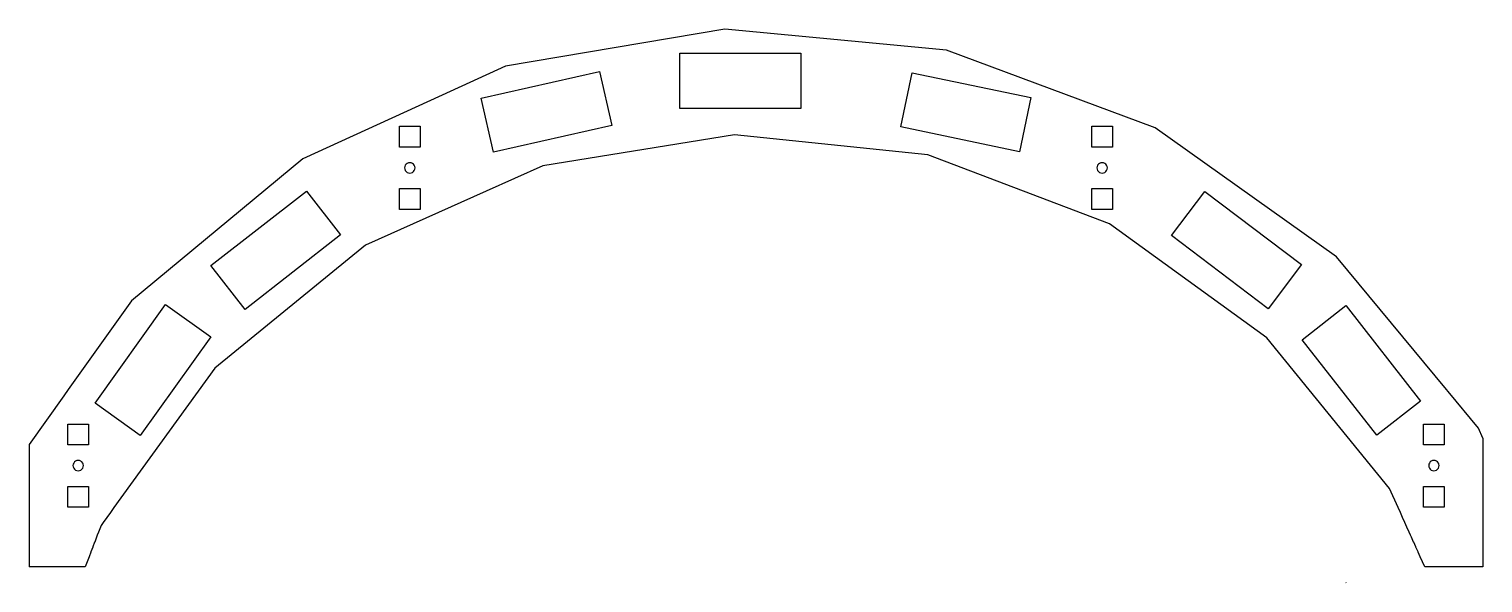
# Model space of a CAD drawing. Header units: metres. Extents: x -1012 to 1988, y -1326 to 674.
# Drawn here: x 116.1 to 536.1, y -259 to -99.1 of the extents above; entities that cross this region are included whole.
import ezdxf

# ---------------------------------------------------------------- set-up
doc = ezdxf.new("R2010")
doc.units = ezdxf.units.M

msp = doc.modelspace()

# ---------------------------------------------------------------- linework, layer by layer
at = {"layer": 'Layer0'}
for p, q in [((317.12, -99.07), (253.71, -109.78)), ((381.14, -105.14), (317.12, -99.07)), ((304.1, -122), (304.1, -106)), ((304.1, -106), (339.1, -106)), ((339.1, -106), (339.1, -122)), ((441.42, -127.56), (381.14, -105.14)), ((253.71, -109.78), (235.41, -118.16)), ((246.74, -119.06), (280.89, -111.36)), ((280.89, -111.36), (284.41, -126.97)), ((367.93, -127.34), (371.2, -111.68)), ((371.2, -111.68), (405.46, -118.83)), ((235.41, -118.16), (195.23, -136.54)), ((250.26, -134.67), (246.74, -119.06)), ((405.46, -118.83), (402.19, -134.49)), ((339.1, -122), (304.1, -122)), ((223.1, -133.16), (223.1, -127.16)), ((223.1, -127.16), (229.1, -127.16)), ((229.1, -127.16), (229.1, -133.16)), ((284.41, -126.97), (250.26, -134.67)), ((319.92, -129.65), (264.51, -138.57)), ((375.75, -135.37), (319.92, -129.65)), ((402.19, -134.49), (367.93, -127.34)), ((423.1, -133.16), (423.1, -127.16)), ((423.1, -127.16), (429.1, -127.16)), ((429.1, -127.16), (429.1, -133.16)), ((493.83, -164.83), (441.42, -127.56)), ((229.1, -133.16), (223.1, -133.16)), ((429.1, -133.16), (423.1, -133.16)), ((195.23, -136.54), (145.67, -177.53)), ((224.8, -138.41), (224.65, -138.77)), ((225.04, -138.1), (224.8, -138.41)), ((225.35, -137.86), (225.04, -138.1)), ((225.72, -137.71), (225.35, -137.86)), ((226.1, -137.66), (225.72, -137.71)), ((226.49, -137.71), (226.1, -137.66)), ((226.85, -137.86), (226.49, -137.71)), ((227.16, -138.1), (226.85, -137.86)), ((227.4, -138.41), (227.16, -138.1)), ((227.48, -138.59), (227.4, -138.41)), ((227.55, -138.77), (227.48, -138.59)), ((264.51, -138.57), (248.11, -145.92)), ((428.2, -155.35), (375.75, -135.37)), ((424.73, -138.59), (424.65, -138.77)), ((424.8, -138.41), (424.73, -138.59)), ((425.04, -138.1), (424.8, -138.41)), ((425.35, -137.86), (425.04, -138.1)), ((425.72, -137.71), (425.35, -137.86)), ((426.1, -137.66), (425.72, -137.71)), ((426.49, -137.71), (426.1, -137.66)), ((426.85, -137.86), (426.49, -137.71)), ((427.16, -138.1), (426.85, -137.86)), ((427.4, -138.41), (427.16, -138.1)), ((427.55, -138.77), (427.4, -138.41)), ((224.65, -138.77), (224.6, -139.16)), ((224.6, -139.16), (224.65, -139.55)), ((224.65, -139.55), (224.73, -139.73)), ((224.73, -139.73), (224.8, -139.91)), ((224.8, -139.91), (225.04, -140.22)), ((225.04, -140.22), (225.35, -140.46)), ((225.35, -140.46), (225.72, -140.61)), ((225.72, -140.61), (226.1, -140.66)), ((226.1, -140.66), (226.49, -140.61)), ((226.49, -140.61), (226.85, -140.46)), ((226.85, -140.46), (227.16, -140.22)), ((227.16, -140.22), (227.4, -139.91)), ((227.4, -139.91), (227.55, -139.55)), ((227.6, -139.16), (227.55, -138.77)), ((227.55, -139.55), (227.6, -139.16)), ((424.65, -138.77), (424.6, -139.16)), ((424.6, -139.16), (424.65, -139.55)), ((424.65, -139.55), (424.8, -139.91)), ((424.8, -139.91), (425.04, -140.22)), ((425.04, -140.22), (425.35, -140.46)), ((425.35, -140.46), (425.72, -140.61)), ((425.72, -140.61), (426.1, -140.66)), ((426.1, -140.66), (426.49, -140.61)), ((426.49, -140.61), (426.85, -140.46)), ((426.85, -140.46), (427.16, -140.22)), ((427.16, -140.22), (427.4, -139.91)), ((427.4, -139.91), (427.48, -139.73)), ((427.48, -139.73), (427.55, -139.55)), ((427.6, -139.16), (427.55, -138.77)), ((427.55, -139.55), (427.6, -139.16)), ((168.66, -167.4), (196.28, -145.9)), ((196.28, -145.9), (206.11, -158.53)), ((248.11, -145.92), (213.29, -161.53)), ((223.1, -145.16), (229.1, -145.16)), ((223.1, -151.16), (223.1, -145.16)), ((229.1, -145.16), (229.1, -151.16)), ((423.1, -145.16), (429.1, -145.16)), ((423.1, -151.16), (423.1, -145.16)), ((429.1, -145.16), (429.1, -151.16)), ((446.11, -158.74), (455.76, -145.98)), ((455.76, -145.98), (483.68, -167.09)), ((229.1, -151.16), (223.1, -151.16)), ((429.1, -151.16), (423.1, -151.16)), ((473.7, -188.22), (428.2, -155.35)), ((206.11, -158.53), (178.49, -180.03)), ((474.02, -179.85), (446.11, -158.74)), ((213.29, -161.53), (169.77, -196.97)), ((178.49, -180.03), (168.66, -167.4)), ((483.68, -167.09), (474.02, -179.85)), ((525.58, -203.22), (493.83, -164.83)), ((145.67, -177.53), (127.41, -203.21)), ((135.18, -207.13), (155.56, -178.67)), ((155.56, -178.67), (168.57, -187.99)), ((483.87, -188.81), (496.48, -178.96)), ((496.55, -179.05), (496.48, -178.96)), ((496.55, -179.05), (518.03, -206.54)), ((168.57, -187.99), (148.19, -216.44)), ((509.13, -231.75), (473.7, -188.22)), ((505.42, -216.39), (483.87, -188.81)), ((169.77, -196.97), (140.62, -237.3)), ((126.16, -204.97), (116.11, -219.11)), ((127.41, -203.21), (126.16, -204.97)), ((526.05, -203.78), (525.58, -203.22)), ((534.81, -214.39), (526.05, -203.78)), ((148.19, -216.44), (135.18, -207.13)), ((518.03, -206.54), (505.42, -216.39)), ((127.29, -219.17), (127.29, -213.17)), ((127.29, -213.17), (133.29, -213.17)), ((133.29, -213.17), (133.29, -219.17)), ((518.94, -213.17), (524.94, -213.17)), ((518.94, -219.17), (518.94, -213.17)), ((524.94, -213.17), (524.94, -219.17)), ((536.1, -217.2), (534.81, -214.39)), ((536.1, -217.2), (536.1, -254.4)), ((116.11, -219.11), (116.11, -254.4)), ((133.29, -219.17), (127.29, -219.17)), ((524.94, -219.17), (518.94, -219.17)), ((128.84, -224.78), (128.79, -225.17)), ((128.79, -225.17), (128.84, -225.55)), ((128.99, -224.42), (128.84, -224.78)), ((128.84, -225.55), (128.99, -225.92)), ((129.23, -224.1), (128.99, -224.42)), ((128.99, -225.92), (129.23, -226.23)), ((129.54, -223.87), (129.23, -224.1)), ((129.23, -226.23), (129.38, -226.35)), ((129.38, -226.35), (129.54, -226.46)), ((129.9, -223.72), (129.54, -223.87)), ((129.54, -226.46), (129.9, -226.61)), ((130.29, -223.67), (129.9, -223.72)), ((129.9, -226.61), (130.29, -226.67)), ((130.68, -223.72), (130.29, -223.67)), ((130.29, -226.67), (130.68, -226.61)), ((131.04, -223.87), (130.68, -223.72)), ((130.68, -226.61), (131.04, -226.46)), ((131.2, -223.99), (131.04, -223.87)), ((131.04, -226.46), (131.35, -226.23)), ((131.35, -224.1), (131.2, -223.99)), ((131.59, -224.42), (131.35, -224.1)), ((131.35, -226.23), (131.59, -225.92)), ((131.74, -224.78), (131.59, -224.42)), ((131.59, -225.92), (131.74, -225.55)), ((131.79, -225.17), (131.74, -224.78)), ((131.74, -225.55), (131.79, -225.17)), ((520.49, -224.78), (520.44, -225.17)), ((520.44, -225.17), (520.49, -225.55)), ((520.64, -224.42), (520.49, -224.78)), ((520.49, -225.55), (520.64, -225.92)), ((520.88, -224.1), (520.64, -224.42)), ((520.64, -225.92), (520.88, -226.23)), ((521.19, -223.87), (520.88, -224.1)), ((520.88, -226.23), (521.19, -226.46)), ((521.55, -223.72), (521.19, -223.87)), ((521.19, -226.46), (521.55, -226.61)), ((521.94, -223.67), (521.55, -223.72)), ((521.55, -226.61), (521.94, -226.67)), ((522.33, -223.72), (521.94, -223.67)), ((521.94, -226.67), (522.33, -226.61)), ((522.69, -223.87), (522.33, -223.72)), ((522.33, -226.61), (522.69, -226.46)), ((523, -224.1), (522.69, -223.87)), ((522.69, -226.46), (523, -226.23)), ((523.24, -224.42), (523, -224.1)), ((523, -226.23), (523.24, -225.92)), ((523.39, -224.78), (523.24, -224.42)), ((523.24, -225.92), (523.39, -225.55)), ((523.44, -225.17), (523.39, -224.78)), ((523.39, -225.55), (523.44, -225.17)), ((127.29, -237.17), (127.29, -231.17)), ((127.29, -231.17), (133.29, -231.17)), ((133.29, -231.17), (133.29, -237.17)), ((511.62, -237.3), (509.13, -231.75)), ((518.94, -231.17), (524.94, -231.17)), ((518.94, -237.17), (518.94, -231.17)), ((524.94, -231.17), (524.94, -237.17)), ((133.29, -237.17), (127.29, -237.17)), ((139.6, -238.72), (138.57, -240.14)), ((140.62, -237.3), (139.6, -238.72)), ((512.25, -238.72), (511.62, -237.3)), ((512.89, -240.14), (512.25, -238.72)), ((524.94, -237.17), (518.94, -237.17)), ((136.7, -242.98), (136.15, -244.4)), ((136.89, -242.46), (136.7, -242.98)), ((137.54, -241.56), (136.89, -242.46)), ((138.57, -240.14), (137.54, -241.56)), ((513.53, -241.56), (512.89, -240.14)), ((514.16, -242.98), (513.53, -241.56)), ((514.8, -244.4), (514.16, -242.98)), ((135.05, -247.3), (134.53, -248.66)), ((135.07, -247.24), (135.05, -247.3)), ((135.61, -245.82), (135.07, -247.24)), ((135.81, -245.3), (135.61, -245.82)), ((136.15, -244.4), (135.81, -245.3)), ((515.2, -245.3), (514.8, -244.4)), ((515.44, -245.82), (515.2, -245.3)), ((516.07, -247.24), (515.44, -245.82)), ((516.1, -247.3), (516.07, -247.24)), ((516.71, -248.66), (516.1, -247.3)), ((133.43, -251.56), (132.89, -252.98)), ((133.45, -251.5), (133.43, -251.56)), ((133.97, -250.14), (133.45, -251.5)), ((133.99, -250.08), (133.97, -250.14)), ((134.51, -248.72), (133.99, -250.08)), ((134.53, -248.66), (134.51, -248.72)), ((516.74, -248.72), (516.71, -248.66)), ((517.35, -250.08), (516.74, -248.72)), ((517.37, -250.14), (517.35, -250.08)), ((517.98, -251.5), (517.37, -250.14)), ((518.01, -251.56), (517.98, -251.5)), ((518.65, -252.98), (518.01, -251.56)), ((132.35, -254.4), (116.11, -254.4)), ((132.89, -252.98), (132.35, -254.4)), ((519.28, -254.4), (518.65, -252.98)), ((536.1, -254.4), (519.28, -254.4)), ((496.48, -258.96), (496.55, -259.05))]:
    msp.add_line(p, q, dxfattribs=at)

doc.saveas('drawing.dxf')
